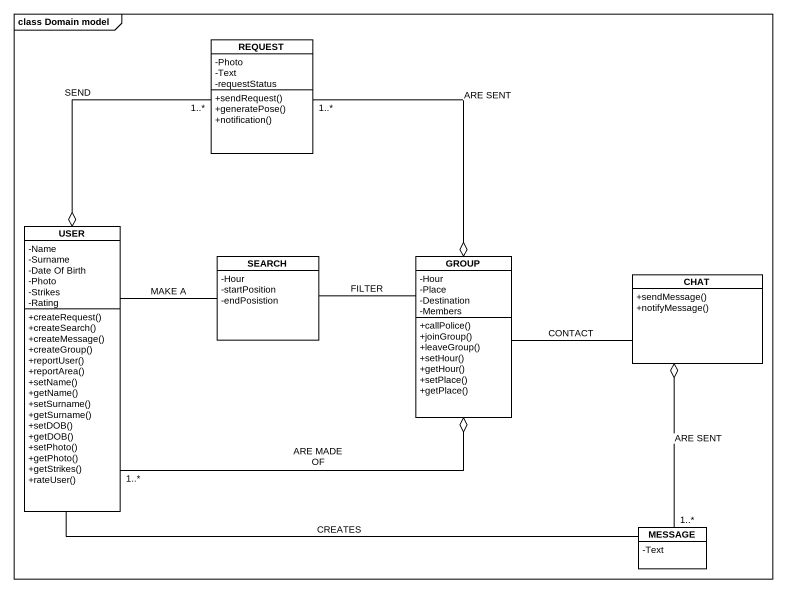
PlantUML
@startuml
mainframe class Domain model
hide circle
hide empty members
skinparam classAttributeIconSize 0
class REQUEST {
  -Photo
  -Text
  -requestStatus
  +sendRequest()
  +generatePose()
  +notification()
}
class USER {
  -Name
  -Surname
  -Date Of Birth
  -Photo
  -Strikes
  -Rating
  +createRequest()
  +createSearch()
  +createMessage()
  +createGroup()
  +reportUser()
  +reportArea()
  +setName()
  +getName()
  +setSurname()
  +getSurname()
  +setDOB()
  +getDOB()
  +setPhoto()
  +getPhoto()
  +getStrikes()
  +rateUser()
}
class SEARCH {
  -Hour
  -startPosition
  -endPosistion
}
class "GROUP" as GROUP_ {
  -Hour
  -Place
  -Destination
  -Members
  +callPolice()
  +joinGroup()
  +leaveGroup()
  +setHour()
  +getHour()
  +setPlace()
  +getPlace()
}
class CHAT {
  +sendMessage()
  +notifyMessage()
}
class MESSAGE {
  -Text
}
USER o-up- "1..*" REQUEST : SEND
USER -right- SEARCH : MAKE A
SEARCH -right- GROUP_ : FILTER
GROUP_ o-up- "1..*" REQUEST : ARE SENT
GROUP_ o-left- "1..*" USER : ARE MADE OF
GROUP_ -right- CHAT : CONTACT
CHAT o-- "1..*" MESSAGE : ARE SENT
MESSAGE -left- USER : CREATES
@enduml
